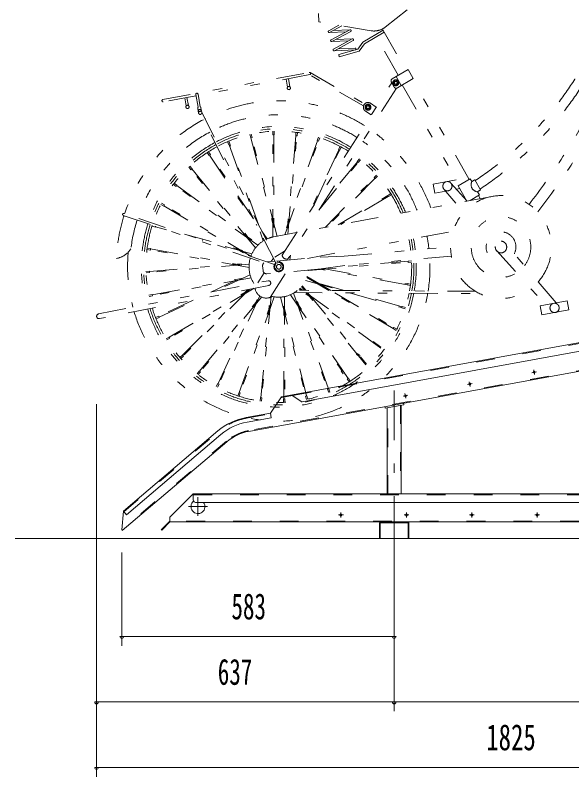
# Model space of a CAD drawing. Units: millimetres, scale not verified. Extents: x -5940 to 5940, y -6448 to 6448.
# Drawn here: x -1797 to -605, y -5070 to -3441 of the extents above; entities that cross this region are included whole.
import ezdxf
from ezdxf.enums import TextEntityAlignment as Align

# ---------------------------------------------------------------- set-up
doc = ezdxf.new("R2010")
doc.units = ezdxf.units.MM
doc.header["$LTSCALE"] = 10
for name, pattern in [('USER2', [10, 4, -6]), ('USER3', [24, 12, -5, 2, -5]), ('USER4', [25, 6, -5, 2, -5, 2, -5])]:
    doc.linetypes.add(name, pattern=pattern)
doc.layers.add('0-0_0', color=7, linetype='Continuous')
for name, color, linetype, lineweight in [('0-2_2-0BOLD', 7, 'Continuous', 18), ('0-3_2-1HIDDEN', 3, 'USER2', 18), ('0-4_2-2CENTER', 3, 'USER3', 18), ('0-5_2-5DIM', 3, 'Continuous', 18), ('0-6_2-6HATCH', 2, 'USER4', 18)]:
    doc.layers.add(name, color=color, linetype=linetype, lineweight=lineweight)
doc.styles.add('ＭＳ ゴシック', font='')
doc.styles.get('ＭＳ ゴシック').set_extended_font_data('MS Gothic')

# ---------------------------------------------------------------- blocks, each defined once
blk = doc.blocks.new('ｊｊ2')
at = {"layer": '0-6_2-6HATCH'}
for p, q in [((4146.98, -11835.82), (4169.15, -11824.17)), ((4175.68, -11825.26), (4148.84, -11839.36)), ((4147.99, -11839.59), (4185.21, -11838.08)), ((4152.24, -11855.4), (4193.07, -11833.94)), ((4194.93, -11837.49), (4154.1, -11858.94)), ((4193.92, -11833.72), (4156.71, -11835.23)), ((4298.54, -11931.19), (4243.56, -11836.39)), ((4265.18, -11833.81), (4315.85, -11921.15)), ((4153.25, -11859.16), (4190.46, -11857.65)), ((4157.49, -11874.97), (4198.32, -11853.52)), ((4200.19, -11857.06), (4159.35, -11878.51)), ((4198.72, -11853.31), (4161.96, -11854.81)), ((4204.43, -11872.87), (4167.21, -11874.38)), ((4158.5, -11878.74), (4204.59, -11876.86)), ((3784.83, -11983.03), (4104.59, -11924.89)), ((4105.48, -11929.81), (3861.97, -11974.09)), ((4053.83, -11939.2), (4056.97, -11956.47)), ((4061.89, -11955.58), (4058.75, -11938.31)), ((4222.98, -11996.83), (4104.59, -11929.97)), ((4106.26, -11925.17), (4225.44, -11992.48)), ((4294.22, -11933.69), (4305.51, -11953.16)), ((4331.46, -11938.11), (4296.86, -11958.18)), ((4453.71, -12153.86), (4329.3, -11939.36)), ((4045.2, -12315.82), (4284.58, -11946.97)), ((4283.75, -11945.55), (4290.02, -11956.36)), ((4307.67, -11951.9), (4432.09, -12166.41)), ((3861.54, -11999.63), (3856.61, -11972.52)), ((3861.53, -11971.63), (3866.45, -11998.73)), ((4294.76, -11958.83), (4057.78, -12323.99)), ((3857.05, -11974.98), (3785.72, -11987.95)), ((3832.46, -11979.45), (3835.6, -11996.72)), ((3840.52, -11995.83), (3837.38, -11978.56)), ((3862.78, -12012.05), (3860.99, -12002.22)), ((3867.88, -12000.96), (3869.66, -12010.8)), ((4250.69, -11999.19), (4238.11, -11991.02)), ((4031.41, -12332.59), (3867.33, -12014.75)), ((3869.53, -12010.3), (4034.96, -12330.75)), ((4227.2, -12007.83), (4239.78, -12015.99)), ((4024.54, -12050.84), (4024.55, -12058.44)), ((4078.47, -12053.37), (4077.75, -12060.95)), ((3977.18, -12064.73), (4032.19, -12276.08)), ((3977.71, -12056.84), (3979.62, -12064.2)), ((4034.22, -12275.93), (3979.13, -12064.31)), ((4025.12, -12277.1), (4025.05, -12058.42)), ((4027.05, -12058.34), (4027.12, -12276.73)), ((4075.27, -12060.61), (4055.29, -12271.62)), ((4057.33, -12271.24), (4077.25, -12060.88)), ((4124.8, -12071.81), (4127.35, -12064.78)), ((3931.55, -12078.9), (3928.98, -12071.87)), ((3929.24, -12079.85), (3986.31, -12236.5)), ((3993.54, -12250.51), (3931.09, -12079.09)), ((4122.41, -12071.05), (4049.08, -12272.74)), ((4051.35, -12272.33), (4124.32, -12071.66)), ((4171.07, -12091.45), (4174.34, -12084.58)), ((3886.41, -12102.16), (3989.99, -12252.36)), ((3982.76, -12238.34), (3888.1, -12101.09)), ((4168.86, -12090.29), (4106.84, -12220.85)), ((4115.1, -12208.12), (4170.63, -12091.22)), ((4125.6, -12219.48), (4211.17, -12117.44)), ((4209.59, -12116.22), (4134.54, -12205.71)), ((4216.38, -12112.01), (4211.56, -12117.75)), ((3846.16, -12133.1), (3841.27, -12127.27)), ((3987.15, -12300.23), (3846.53, -12132.76)), ((3848.01, -12131.42), (3988.44, -12298.67)), ((4138.84, -12256.46), (4246.65, -12150.18)), ((4248, -12151.66), (4142.33, -12255.83)), ((4246.31, -12149.81), (4251.65, -12144.55)), ((3807.51, -12164.42), (3813.61, -12168.76)), ((3991.91, -12294.91), (3813.92, -12168.37)), ((3815.14, -12166.79), (3993.37, -12293.49)), ((4449.23, -12200.16), (4413.55, -12161.58)), ((4429.92, -12167.66), (4448.82, -12200.23)), ((4465.74, -12154.67), (4478.3, -12176.33)), ((4282.37, -12184.25), (4275.78, -12188.06)), ((4424.59, -12204.63), (4398.68, -12174.95)), ((4433.37, -12173.6), (4425.92, -12174.95)), ((4503.54, -12190.31), (4096.64, -12264.12)), ((4167.35, -12251.29), (4276.05, -12188.48)), ((4277.12, -12190.17), (4173.18, -12250.23)), ((4477.58, -12195.02), (4473.78, -12188.47)), ((3788.07, -12208.55), (3781.59, -12204.81)), ((3786.91, -12210.77), (3969.71, -12316.23)), ((3979.05, -12319.31), (3787.84, -12209)), ((3698.06, -12230.85), (4027.5, -12339.5)), ((4028.75, -12335.7), (3699.31, -12227.05)), ((3768.29, -12255.86), (3761.07, -12253.87)), ((3768.82, -12254.19), (3768.29, -12255.86)), ((3792.78, -12262.09), (3768.44, -12255.38)), ((4004.09, -12285.32), (3997.1, -12266.14)), ((4000.66, -12264.31), (4012.25, -12281.11)), ((4100.38, -12322.84), (4418.36, -12265.16)), ((3832.22, -12270.88), (3979.87, -12311.58)), ((4004.34, -12280.15), (4005.85, -12284.29)), ((4010.39, -12281.94), (4007.9, -12278.32)), ((4026.31, -12276.87), (4076.37, -12267.79)), ((3978.98, -12313.41), (3870.51, -12283.51)), ((4643.94, -12417.85), (4532.59, -12290.32)), ((3757.5, -12304.96), (3750.01, -12303.64)), ((3972.93, -12342.36), (3757.57, -12304.46)), ((3757.83, -12302.48), (3972.91, -12340.33)), ((4029.53, -12320.22), (4050.64, -12307.43)), ((4514, -12307.03), (4620.44, -12422.13)), ((4029.56, -12329.01), (4012.87, -12330.46)), ((4021.27, -12329.73), (4026.1, -12322.3)), ((4061.9, -12326.19), (4063.23, -12315.6)), ((4102.47, -12348.46), (4320.44, -12330.96)), ((4320.36, -12328.96), (4150.67, -12342.58)), ((4320.46, -12331.46), (4328.05, -12330.85)), ((3755.39, -12350.7), (3973.36, -12333.2)), ((3973.16, -12335.22), (3755.47, -12352.7)), ((4002.61, -12338.89), (4003.48, -12348.85)), ((4318, -12379.18), (4127.18, -12345.6)), ((4134.25, -12344.81), (4318.26, -12377.2)), ((3755.49, -12353.2), (3748.02, -12353.8)), ((3761.61, -12400.58), (3976.67, -12362.59)), ((3889.28, -12394.8), (3974.65, -12355.73)), ((3975.14, -12357.71), (3897.58, -12393.2)), ((4005.77, -12353.62), (3991.86, -12375.06)), ((4019.31, -12406.24), (4054.55, -12351.93)), ((4098.82, -12363.53), (4147.2, -12391.44)), ((4151.25, -12391.46), (4099.5, -12361.61)), ((3644.11, -12441.77), (4014.37, -12370.72)), ((4016.28, -12380.54), (3646.02, -12451.59)), ((3977.38, -12364.5), (3762.04, -12402.54)), ((4095.96, -12370.08), (4174.01, -12391.59)), ((4181.69, -12391.63), (4096.85, -12368.25)), ((4325.82, -12378.02), (4318.33, -12376.7)), ((3798.71, -12491.48), (3977.96, -12387.91)), ((3983.95, -12386.76), (3799.78, -12493.17)), ((3827.83, -12529.99), (3970.5, -12389.35)), ((3974.04, -12388.67), (3829.18, -12531.47)), ((4146.59, -12601.8), (4071.73, -12396.34)), ((4072.25, -12396.02), (4476.79, -12398.28)), ((4467.19, -12393.23), (4079.17, -12391.06)), ((4082.46, -12388.17), (4086.58, -12391.1)), ((4090.06, -12391.12), (4083.92, -12386.75)), ((4087.39, -12382.99), (4094.23, -12391.14)), ((4096.85, -12391.16), (4088.68, -12381.42)), ((4260.69, -12514.87), (4093.67, -12396.14)), ((4097.15, -12396.16), (4261.91, -12513.29)), ((4227.82, -12550.24), (4098.45, -12396.17)), ((4101.07, -12396.18), (4229.3, -12548.89)), ((4287.99, -12472.66), (4155.96, -12396.49)), ((4160, -12396.51), (4288.92, -12470.89)), ((4192.53, -12396.69), (4306.78, -12428.18)), ((4307.39, -12426.28), (4200.21, -12396.74)), ((3754.65, -12404.35), (3762.14, -12403.03)), ((3850.88, -12412.38), (3775.81, -12446.73)), ((3776.56, -12448.58), (3859.17, -12410.78)), ((3864.66, -12564.21), (3998.5, -12404.6)), ((4000.34, -12405.52), (3866.24, -12565.43)), ((3905.2, -12590.44), (3994.71, -12402)), ((3996.34, -12403.24), (3906.97, -12591.37)), ((3951.51, -12610), (4026.14, -12404.75)), ((4028.14, -12405.09), (3953.42, -12610.6)), ((3998.57, -12620.78), (4018.87, -12406.39)), ((4021.14, -12403.63), (4000.56, -12621.04)), ((4041.61, -12405.72), (4096.69, -12617.35)), ((4098.65, -12616.92), (4043.63, -12405.58)), ((4048.78, -12623.32), (4048.71, -12404.93)), ((4050.71, -12404.56), (4050.78, -12623.23)), ((4063.58, -12400.55), (4187.72, -12580.57)), ((4189.42, -12579.5), (4065.43, -12399.71)), ((4069.98, -12397.37), (4144.74, -12602.56)), ((4306.63, -12428.66), (4313.96, -12430.68)), ((4295.74, -12474.25), (4289.15, -12470.44)), ((3793.46, -12497.4), (3800.05, -12493.6)), ((3824.18, -12537.1), (3829.52, -12531.84)), ((3859.45, -12569.64), (3864.26, -12563.91)), ((3904.76, -12590.2), (3901.49, -12597.08)), ((3951.03, -12609.85), (3948.48, -12616.88)), ((3997.36, -12628.28), (3998.08, -12620.71)), ((4048.28, -12630.82), (4048.28, -12623.34))]:
    blk.add_line(p, q, dxfattribs=at)
for points in [[(4270.47, -11828.08), (4367.99, -11752.49), (4356.1, -11736.63)], [(4239.37, -11835.92), (4125.61, -11816.89), (4124.59, -11798.68)], [(4168.81, -11886.52), (4210.74, -11875.26), (4221.6, -11860.41), (4265.76, -11834.8)], [(4268.27, -11839.12), (4225.02, -11864.21), (4213.74, -11879.64), (4170.1, -11891.35), (4168.81, -11886.52)], [(4331.46, -11938.11), (4320.17, -11918.64), (4285.57, -11938.71)], [(4024.55, -12058.44), (4027.55, -12058.32), (4027.54, -12050.83)], [(4077.75, -12060.95), (4074.77, -12060.54), (4075.48, -12053.09)], [(3979.62, -12064.2), (3976.69, -12064.84), (3974.8, -12057.59)], [(4124.54, -12063.75), (4121.93, -12070.9), (4124.8, -12071.81)], [(3926.17, -12072.9), (3928.77, -12080.05), (3931.55, -12078.9)], [(4171.63, -12083.29), (4168.42, -12090.05), (4171.07, -12091.45)], [(3881.74, -12096.26), (3885.99, -12102.42), (3888.53, -12100.82), (3884.21, -12094.56)], [(4211.56, -12117.75), (4209.19, -12115.92), (4214.08, -12110.08)], [(3843.56, -12125.34), (3848.38, -12131.08), (3846.16, -12133.1)], [(4253.75, -12146.69), (4248.33, -12152.03), (4246.31, -12149.81)], [(3813.61, -12168.76), (3815.45, -12166.39), (3809.25, -12161.98)], [(4402.41, -12179.23), (4378.48, -12183.58), (4374.9, -12163.9), (4425.32, -12154.74)], [(4429.92, -12167.66), (4455.87, -12152.61), (4459.42, -12158.72)], [(4471.98, -12180.36), (4475.94, -12187.21), (4455.62, -12199)], [(4275.78, -12188.06), (4277.39, -12190.6), (4283.87, -12186.85)], [(3780.09, -12207.41), (3786.68, -12211.21), (3788.07, -12208.55)], [(4033.87, -12328.63), (4128.62, -12320.38), (4180.71, -12318.35), (4413.18, -12298.09)], [(3750.52, -12300.68), (3757.9, -12301.98), (3757.5, -12304.96)], [(4414.92, -12318.01), (4182.44, -12338.27), (4130.79, -12345.28), (4011.6, -12355.67)], [(4327.8, -12327.86), (4320.34, -12328.46), (4320.46, -12331.46)], [(3747.78, -12350.81), (3755.37, -12350.2), (3755.49, -12353.2)], [(4318.33, -12376.7), (4317.93, -12379.67), (4325.31, -12380.97)], [(3762.14, -12403.03), (3761.5, -12400.09), (3754.13, -12401.4)], [(4314.76, -12427.79), (4307.54, -12425.8), (4306.63, -12428.66)], [(3769.94, -12452.16), (3776.75, -12449.05), (3775.61, -12446.27), (3768.69, -12449.44)], [(4289.15, -12470.44), (4287.76, -12473.1), (4294.24, -12476.84)], [(3800.05, -12493.6), (3798.44, -12491.06), (3791.96, -12494.81)], [(3829.52, -12531.84), (3827.5, -12529.62), (3822.08, -12534.96)], [(3864.26, -12563.91), (3866.64, -12565.74), (3861.75, -12571.57)], [(3904.2, -12598.36), (3907.41, -12591.6), (3904.76, -12590.2)], [(4191.62, -12587.1), (4187.3, -12580.83), (4189.84, -12579.23), (4194.09, -12585.4)], [(4146.84, -12609.79), (4144.28, -12602.75), (4147.06, -12601.61), (4149.66, -12608.76)], [(3951.29, -12617.91), (3953.89, -12610.75), (3951.03, -12609.85)], [(3998.08, -12620.71), (4001.05, -12621.11), (4000.35, -12628.57)], [(4048.28, -12623.34), (4051.28, -12623.21), (4051.28, -12630.82)], [(4098.12, -12624.82), (4096.21, -12617.45), (4099.14, -12616.82), (4101.03, -12624.06)]]:
    blk.add_lwpolyline(points, dxfattribs=at)
for points in [[(4289.08, -11950.83), (4288.08, -11945.29), (4292.37, -11941.65), (4297.67, -11943.55), (4298.68, -11949.09), (4294.38, -11952.73)], [(4236.95, -11995.78), (4231.65, -11993.89), (4227.35, -11997.53), (4228.36, -12003.07), (4233.66, -12004.96), (4237.95, -12001.32)], [(4041.22, -12331.59), (4047.57, -12339.07), (4044.26, -12348.31), (4034.61, -12350.07), (4028.26, -12342.58), (4031.56, -12333.34)], [(4608.84, -12424.24), (4612.42, -12443.91), (4671.45, -12433.18), (4667.87, -12413.5)]]:
    blk.add_lwpolyline(points, close=True, dxfattribs=at)
for centre, radius in [((4059.86, -11958.43), 3.5), ((4293.37, -11947.19), 6.38), ((4293.37, -11947.19), 3), ((3838.49, -11998.68), 3.5), ((3865.33, -12006.51), 2.5), ((4232.66, -11999.42), 6.38), ((4232.66, -11999.42), 3), ((4406.21, -12168.37), 10), ((4523.18, -12298.54), 12.5), ((4037.91, -12340.83), 10.5), ((4037.91, -12340.83), 5), ((4640.14, -12428.71), 10)]:
    blk.add_circle(centre, radius, dxfattribs=at)
for centre, radius, start, end in [((4064.87, -11535.64), 739.5, 302.91849, 344.42796), ((4064.87, -11535.64), 760.5, 302.84097, 343.00319), ((3417.76, -11284.61), 1487.5, 321.66478, 339.95148), ((3417.76, -11284.61), 1512.5, 321.62996, 339.21928), ((4147.91, -11837.59), 2, 117.70821, 297.70819), ((4194, -11835.72), 2, 297.70821, 117.70821), ((4245.97, -11796.46), 40, 260.50607, 307.77937), ((4153.16, -11857.17), 2, 117.70821, 297.70819), ((4199.26, -11855.29), 2, 297.70821, 117.70821), ((4158.42, -11876.74), 2, 117.70821, 297.70819), ((4204.51, -11874.87), 2, 272.32484, 92.32484), ((4105.03, -11927.35), 2.5, 280.30786, 100.30786), ((4288.08, -11943.04), 5, 120.11765, 210.11763), ((4294.35, -11953.85), 5, 210.11765, 300.11765), ((3859.07, -11972.07), 2.5, 10.30786, 190.30785), ((3785.27, -11985.49), 2.5, 100.30786, 280.30785), ((4037.91, -12340.83), 355.2, 58.22725, 116.98189), ((4232.66, -11999.42), 10.02, 57.01596, 237.01595), ((3864.43, -12001.59), 3.5, 145.89026, 190.30556), ((3864.43, -12001.59), 3.5, 10.30557, 54.72087), ((3866.22, -12011.43), 3.5, 190.30557, 10.30557), ((4037.91, -12340.83), 325.2, 58.33894, 116.95219), ((4037.91, -12340.83), 355.2, 117.62711, 161.42464), ((4037.91, -12340.83), 325.2, 117.65695, 161.39462), ((4037.91, -12340.83), 300.2, 58.44904, 116.92287), ((4037.91, -12340.83), 295.2, 58.47324, 116.91635), ((4037.91, -12340.83), 290.2, 58.49828, 116.90961), ((4037.91, -12340.83), 355.2, 20.82544, 55.80748), ((4037.91, -12340.83), 300.2, 117.68631, 161.36563), ((4037.91, -12340.83), 295.2, 117.69272, 161.3591), ((4037.91, -12340.83), 290.2, 117.69936, 161.35237), ((4037.91, -12340.83), 325.2, 21.81099, 55.69592), ((4037.91, -12340.83), 290.2, 23.22424, 55.53641), ((4037.91, -12340.83), 295.2, 23.00136, 55.56155), ((4037.91, -12340.83), 300.2, 22.78609, 55.58586), ((4472.86, -12165.39), 15, 153.60909, 266.62099), ((4064.87, -11535.64), 737.5, 302.34283, 302.92607), ((4064.87, -11535.64), 762.5, 302.26974, 302.83382), ((4523.18, -12298.54), 110, 317.64882, 306.23593), ((4037.91, -12340.83), 355.2, 162.06989, 177.14972), ((3698.69, -12228.95), 2, 71.7419, 251.7419), ((4523.18, -12298.54), 65, 322.21153, 301.67361), ((4037.91, -12340.83), 325.2, 162.09972, 173.18582), ((4037.91, -12340.83), 300.2, 162.12909, 195.65411), ((4037.91, -12340.83), 295.2, 162.13548, 195.73485), ((4037.91, -12340.83), 290.2, 162.14214, 195.81839), ((4523.18, -12298.54), 32.5, 333.74327, 280.30421), ((4037.91, -12340.83), 65, 100.30486, 115.54135), ((4037.91, -12340.83), 290.2, 6.95515, 11.57518), ((4037.91, -12340.83), 295.2, 6.92174, 11.5533), ((4037.91, -12340.83), 300.2, 6.88945, 11.53218), ((4037.91, -12340.83), 330.2, 6.71587, 11.41841), ((4037.91, -12340.83), 65, 119.06779, 159.98412), ((3674.43, -12275.18), 48.77, 280.29764, 326.29579), ((4037.91, -12340.83), 330.2, 174.53322, 195.22079), ((4037.91, -12340.83), 65, 163.51057, 213.4247), ((4055.09, -12314.36), 10, 188.42618, 285.60693), ((4037.91, -12340.83), 290.2, 349.75841, 3.00566), ((4037.91, -12340.83), 295.2, 349.92815, 3.03917), ((4037.91, -12340.83), 300.2, 350.09218, 3.07158), ((4037.91, -12340.83), 330.2, 350.97028, 3.24498), ((4010.08, -12338.24), 7.5, 127.19469, 184.9783), ((4037.91, -12340.83), 65, 254.93765, 353.89301), ((4010.95, -12348.2), 7.5, 184.97832, 274.97832), ((4015.33, -12375.63), 5, 280.99886, 100.99886), ((4010.7, -12382.77), 25, 188.29138, 290.14743), ((4037.91, -12340.83), 330.2, 196.96321, 350.09149), ((4037.91, -12340.83), 300.2, 197.57233, 349.12294), ((4037.91, -12340.83), 295.2, 197.6859, 348.94196), ((4037.91, -12340.83), 290.2, 197.80341, 348.75465), ((3645.07, -12446.68), 5, 100.99886, 280.99884)]:
    blk.add_arc(centre, radius, start, end, dxfattribs=at)

msp = doc.modelspace()

# ---------------------------------------------------------------- linework, layer by layer
at = {"layer": '0-2_2-0BOLD'}
for p, q in [((-1182.78, -4268.09), (119.83, -4031.26)), ((-1226.09, -4259.3), (-1226.37, -4257.73)), ((-1226.09, -4259.3), (-1202.87, -4255.08)), ((-1204.73, -4253.79), (-1184.65, -4267.69)), ((-1000.4, -4280.87), (-1000.4, -4465.42)), ((-970.4, -4465.42), (-970.4, -4275.42)), ((-965.15, -4274.47), (-965.72, -4271.32)), ((-1565.08, -4502.23), (-1362.91, -4330.75)), ((-1356.44, -4338.37), (-1558.61, -4509.85)), ((9.6, -4465.42), (-1415.4, -4465.42)), ((-1410.4, -4483.42), (4.6, -4483.42)), ((-1016.9, -4560.42), (-1016.9, -4527.02)), ((-1015.3, -4527.02), (-1015.3, -4560.42)), ((-953.9, -4560.42), (-953.9, -4527.02)), ((202.6, -4560.42), (-1796.56, -4560.42))]:
    msp.add_line(p, q, dxfattribs=at)
for points in [[(-1296.71, -4331.5), (132.26, -4071.68), (121.53, -4012.65), (-1226.37, -4257.73), (-1250.52, -4292.61), (-1302.08, -4301.98)], [(-965.15, -4274.47), (-1004.5, -4281.62), (-1005.08, -4278.47)], [(-1300.29, -4311.82), (-1248.73, -4302.45), (-1250.52, -4292.61)], [(-1558.61, -4509.85), (-1565.08, -4502.23), (-1568.37, -4542.26), (-1567.33, -4543.48), (-1343.51, -4353.62)], [(9.6, -4465.42), (9.6, -4525.42), (-1465.4, -4525.42), (-1465.4, -4515.42), (-1415.4, -4465.42), (-1415.4, -4478.42)], [(-1466.53, -4524.29), (-1484.21, -4541.97), (-1483.08, -4543.1), (-1465.4, -4525.42)], [(-1015.3, -4527.02), (-955.5, -4527.02), (-955.5, -4560.42)]]:
    msp.add_lwpolyline(points, dxfattribs=at)
for centre in [(-686.05, -4205.22), (-823.79, -4230.27), (-961.53, -4255.31), (-1099.4, -4510.42), (-959.4, -4510.42), (-819.4, -4510.42), (-679.4, -4510.42)]:
    msp.add_circle(centre, 2.1, dxfattribs=at)
for centre, radius, start, end in [((-1183.23, -4265.63), 2.5, 235.30486, 280.30486), ((-1278.82, -4429.88), 130, 100.30486, 130.30486), ((-1278.82, -4429.88), 120, 100.30486, 130.30486), ((-1278.82, -4429.88), 100, 100.30486, 130.30486), ((-1410.4, -4478.42), 5, 180, 270), ((-1405.4, -4492.42), 15, 128.92204, 36.86989), ((-1465.4, -4525.42), 1.6, 90, 135), ((-1015.3, -4527.02), 1.6, 90, 180), ((-955.5, -4527.02), 1.6, 0, 90)]:
    msp.add_arc(centre, radius, start, end, dxfattribs=at)
at = {"layer": '0-3_2-1HIDDEN'}
for p, q in [((-1202.87, -4255.08), (121.81, -4014.23)), ((131.98, -4070.11), (-1297, -4329.92)), ((-998.8, -4465.42), (-998.8, -4280.58)), ((-972, -4275.71), (-972, -4465.42)), ((-1301.79, -4303.56), (-1250.24, -4294.18)), ((-1564.05, -4503.45), (-1361.88, -4331.97)), ((-1344.54, -4352.4), (-1568.37, -4542.25)), ((-1415.4, -4467.02), (9.6, -4467.02)), ((9.6, -4523.82), (-1465.4, -4523.82))]:
    msp.add_line(p, q, dxfattribs=at)
for radius in [128.4, 101.6]:
    msp.add_arc((-1278.82, -4429.88), radius, 100.30486, 130.30486, dxfattribs=at)
at = {"layer": '0-4_2-2CENTER'}
for p, q in [((-686.96, -4200.21), (-685.14, -4210.24)), ((-691.07, -4206.14), (-681.03, -4204.31)), ((-828.81, -4231.18), (-818.77, -4229.35)), ((-824.7, -4225.25), (-822.88, -4235.28)), ((-985.4, -4590.42), (-985.4, -4244.4)), ((-962.45, -4250.29), (-960.62, -4260.33)), ((-966.55, -4256.22), (-956.52, -4254.4)), ((-1405.4, -4512.42), (-1405.4, -4472.42)), ((-1385.4, -4492.42), (-1425.4, -4492.42)), ((-1094.3, -4510.42), (-1104.5, -4510.42)), ((-1099.4, -4515.52), (-1099.4, -4505.32)), ((-964.5, -4510.42), (-954.3, -4510.42)), ((-959.4, -4505.32), (-959.4, -4515.52)), ((-814.3, -4510.42), (-824.5, -4510.42)), ((-819.4, -4515.52), (-819.4, -4505.32)), ((-674.3, -4510.42), (-684.5, -4510.42)), ((-679.4, -4505.32), (-679.4, -4515.52))]:
    msp.add_line(p, q, dxfattribs=at)
at = {"layer": '0-5_2-5DIM'}
for p, q in [((-1622.4, -5070.42), (-1622.4, -4273.37)), ((-1568.4, -4590.42), (-1568.4, -4790.42)), ((-985.4, -4930.42), (-985.4, -4590.42)), ((-1564.4, -4770.42), (-1572.4, -4770.42)), ((-1568.4, -4770.42), (-985.4, -4770.42)), ((-981.4, -4770.42), (-989.4, -4770.42)), ((-1618.4, -4910.42), (-1626.4, -4910.42)), ((-1622.4, -4910.42), (202.6, -4910.42)), ((-981.4, -4910.42), (-989.4, -4910.42)), ((-1618.4, -5050.42), (-1626.4, -5050.42)), ((202.6, -5050.42), (-1622.4, -5050.42))]:
    msp.add_line(p, q, dxfattribs=at)
for centre in [(-1568.4, -4770.42), (-985.4, -4770.42), (-1622.4, -4910.42), (-985.4, -4910.42), (-1622.4, -5050.42)]:
    msp.add_arc(centre, 4, 180, 0, dxfattribs=at)
at = {"layer": '0-6_2-6HATCH'}
for p, q in [((-1058.3, -4169.2), (-1064.4, -4164.87)), ((-1092.06, -4206.36), (-1096.95, -4200.53))]:
    msp.add_line(p, q, dxfattribs=at)
for points in [[(-1064.4, -4164.87), (-1066.24, -4167.24), (-1060.04, -4171.65)], [(-1096.95, -4200.53), (-1099.17, -4202.55), (-1094.36, -4208.28)]]:
    msp.add_lwpolyline(points, dxfattribs=at)

# ---------------------------------------------------------------- block references
at = {"layer": '0-0_0', "xscale": 0.98}
msp.add_blockref('ｊｊ2', (-5189.62, 8361.3), dxfattribs=at)

# ---------------------------------------------------------------- texts
at = {"layer": '0-5_2-5DIM', "color": 7, "style": 'ＭＳ ゴシック'}
for s, width, p in [('583', 0.65, (-1333.79, -4750.42)), ('637', 0.65, (-1363.02, -4890.42)), ('1825', 0.7, (-788.53, -5030.42))]:
    msp.add_text(s, height=55.72, dxfattribs=dict(at, width=width)).set_placement(p, align=Align.BOTTOM_LEFT)

doc.saveas('drawing.dxf')
